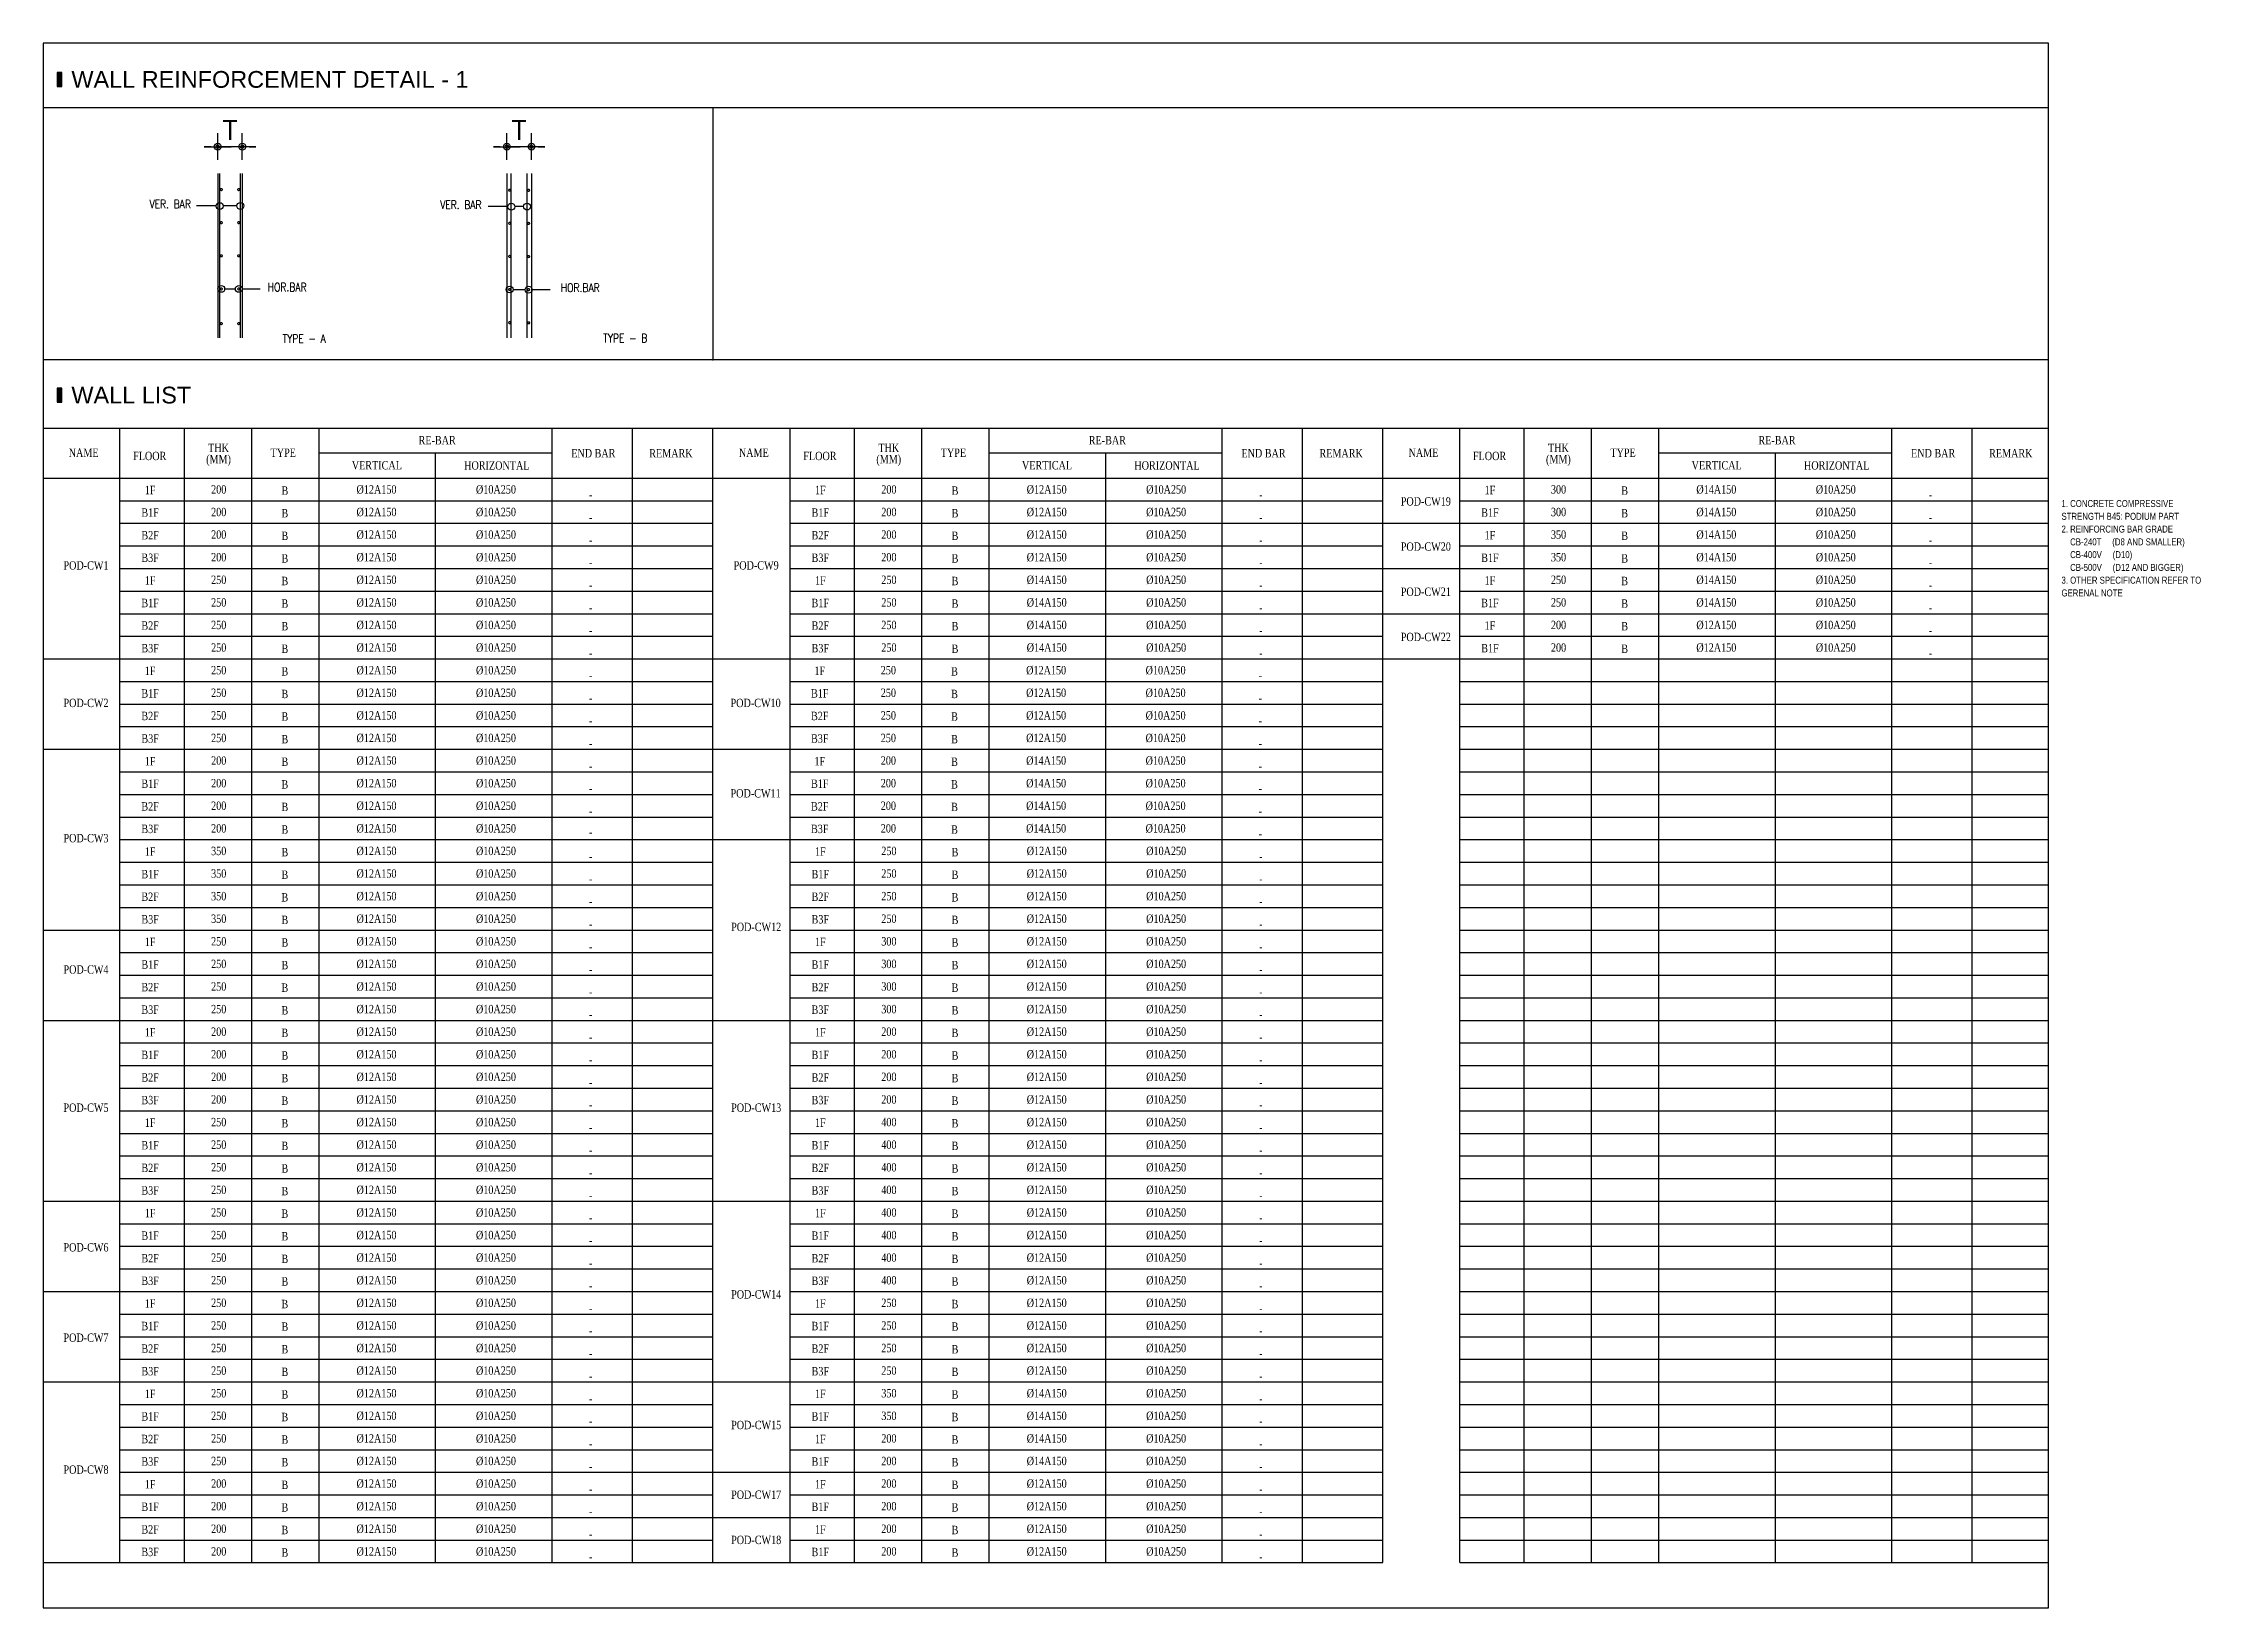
# Model space of a CAD drawing. Header units: millimetres. Extents: x 738475 to 1279438, y -34239 to 156422.
# Drawn here: x 738475 to 757767, y -34239 to -20247 of the extents above.
import ezdxf
from ezdxf.enums import TextEntityAlignment as Align

# ---------------------------------------------------------------- set-up
doc = ezdxf.new("R2010")
doc.units = ezdxf.units.MM
doc.header["$MEASUREMENT"] = 0
doc.layers.get('0').update_dxf_attribs({"lineweight": 20})
doc.layers.get('Defpoints').update_dxf_attribs({"color": 151, "lineweight": 9})
for name, color, linetype in [('A-ANNO-LEAD', 4, 'Continuous'), ('A-ST-AXIS-DIM', 7, 'Continuous'), ('A-ST-CONC', 4, 'Continuous'), ('S-CONC-BAR', 3, 'Continuous'), ('S-CONC-WALL-STEL', 2, 'Continuous'), ('TIT1', 3, 'Continuous'), ('TXT', 3, 'Continuous')]:
    doc.layers.add(name, color=color, linetype=linetype)
doc.layers.add('NDC_S_ENG TEXT', color=2, linetype='Continuous', lineweight=20)
doc.styles.add('ARIAL', font='arial.ttf', dxfattribs={"width": 0.8})
doc.styles.add('htw', font='')
doc.styles.add('NDC_ROMANS', font='romans.shx', dxfattribs={"width": 0.8})
doc.styles.add('VNTIMEH', font='vntimeh.shx', dxfattribs={"width": 0.8, "bigfont": 'vns.shx'})
doc.styles.get('htw').set_extended_font_data('NanumGothic')
doc.dimstyles.new('HAEAHN', dxfattribs={"dimscale": 60, "dimtxt": 3, "dimasz": 1, "dimexe": 2, "dimexo": 2, "dimgap": 1, "dimtad": 1, "dimzin": 9, "dimdsep": 46, "dimlunit": 6, "dimtxsty": 'htw', "dimblk": 'DIMDOT', "dimcen": 0, "dimazin": 2, "dimtfac": 1, "dimtix": 1, "dimtmove": 2, "dimatfit": 3, "dimldrblk": 'DIMDOT', "dimfxl": 2, "dimtolj": 1, "dimtzin": 1, "dimarcsym": 0})

# ---------------------------------------------------------------- blocks, each defined once
blk = doc.blocks.new('DIMDOT')
at = {"color": 0}
blk.add_line((-2, 0), (2, 0), dxfattribs=at)
for radius in [0.5, 0.25]:
    blk.add_circle((0, 0), radius, dxfattribs=at)
blk = doc.blocks.new('*D1491')
at = {"layer": 'A-ST-AXIS-DIM', "color": 0, "lineweight": -2, "transparency": 16777216}
for p, q in [((739976, -21173), (739916, -21173)), ((740036, -21292), (740036, -21053)), ((740256, -21173), (740036, -21173)), ((740256, -21292), (740256, -21053)), ((740316, -21173), (740376, -21173))]:
    blk.add_line(p, q, dxfattribs=at)
at = {"layer": 'Defpoints', "color": 0, "transparency": 16777216}
for p in [(740036, -21173), (740036, -21412), (740256, -21412)]:
    blk.add_point(p, dxfattribs=at)
at = {"layer": 'A-ST-AXIS-DIM', "color": 0, "lineweight": -2, "transparency": 16777216, "xscale": 60, "yscale": 60, "zscale": 60}
blk.add_blockref('DIMDOT', (740036, -21173), dxfattribs=at)
at = {"layer": 'A-ST-AXIS-DIM', "color": 0, "lineweight": -2, "transparency": 16777216, "xscale": 60, "yscale": 60, "zscale": 60, "rotation": 180}
blk.add_blockref('DIMDOT', (740256, -21173), dxfattribs=at)
at = {"layer": 'A-ST-AXIS-DIM', "color": 0, "transparency": 16777216, "insert": (740146, -21023), "char_height": 180, "attachment_point": 5, "style": 'htw'}
blk.add_mtext('\\A1;T', dxfattribs=at)
blk = doc.blocks.new('*D1492')
at = {"layer": 'A-ST-AXIS-DIM', "color": 0, "lineweight": -2, "transparency": 16777216}
for p, q in [((742561, -21173), (742501, -21173)), ((742621, -21292), (742621, -21053)), ((742841, -21173), (742621, -21173)), ((742841, -21292), (742841, -21053)), ((742901, -21173), (742961, -21173))]:
    blk.add_line(p, q, dxfattribs=at)
at = {"layer": 'Defpoints', "color": 0, "transparency": 16777216}
for p in [(742621, -21173), (742621, -21412), (742841, -21412)]:
    blk.add_point(p, dxfattribs=at)
at = {"layer": 'A-ST-AXIS-DIM', "color": 0, "lineweight": -2, "transparency": 16777216, "xscale": 60, "yscale": 60, "zscale": 60}
blk.add_blockref('DIMDOT', (742621, -21173), dxfattribs=at)
at = {"layer": 'A-ST-AXIS-DIM', "color": 0, "lineweight": -2, "transparency": 16777216, "xscale": 60, "yscale": 60, "zscale": 60, "rotation": 180}
blk.add_blockref('DIMDOT', (742841, -21173), dxfattribs=at)
at = {"layer": 'A-ST-AXIS-DIM', "color": 0, "transparency": 16777216, "insert": (742731, -21023), "char_height": 180, "attachment_point": 5, "style": 'htw'}
blk.add_mtext('\\A1;T', dxfattribs=at)

msp = doc.modelspace()

# ---------------------------------------------------------------- hatches: boundary and pattern name
at = {"layer": 'TXT'}
for points in [[(738643.706, -20634.632), (738643.706, -20508.348), (738601.612, -20508.348), (738601.612, -20634.632)], [(738643.706, -23457.345), (738643.706, -23331.062), (738601.612, -23331.062), (738601.612, -23457.345)]]:
    msp.add_hatch(color=7, dxfattribs=at).paths.add_polyline_path(points)

# ---------------------------------------------------------------- linework, layer by layer
at = {"layer": 'A-ANNO-LEAD'}
for p, q in [((740023.392, -21703.162), (739847.626, -21703.162)), ((740207.844, -21703.162), (740083.945, -21703.162)), ((742630.583, -21708.46), (742454.817, -21708.46)), ((742771.111, -21708.46), (742691.136, -21708.46)), ((740098.122, -22443.812), (740193.699, -22443.812)), ((740254.253, -22443.812), (740415.709, -22443.812)), ((742676.991, -22450.485), (742785.514, -22450.485)), ((742846.068, -22450.485), (743007.525, -22450.485))]:
    msp.add_line(p, q, dxfattribs=at)
msp.add_lwpolyline([(738475.329, -34239.422), (756405.905, -34239.422), (756405.905, -20247.203), (738475.329, -20247.203)], close=True, dxfattribs=at)
for centre in [(740053.668, -21704.538), (740238.152, -21703.162), (742660.86, -21709.836), (742801.419, -21708.46), (740067.845, -22445.187), (740223.976, -22445.187), (742646.683, -22450.485), (742815.791, -22451.861)]:
    msp.add_circle(centre, 30.308, dxfattribs=at)
at = {"layer": 'A-ST-CONC'}
for p, q in [((740036.099, -21412.193), (740036.099, -22882.99)), ((740255.722, -21412.193), (740255.722, -22882.99)), ((742621.327, -21412.193), (742621.327, -22882.99)), ((742840.951, -21412.193), (742840.951, -22882.99))]:
    msp.add_line(p, q, dxfattribs=at)
at = {"layer": 'S-CONC-BAR', "color": 3, "const_width": 17.539}
for points in [[(740068.017, -21550.932, 1), (740068.017, -21562.462, 1)], [(740223.804, -21550.932, -1), (740223.804, -21562.462, -1)], [(742646.511, -21556.23, -1), (742646.511, -21567.76, -1)], [(742815.6, -21557.279, 1), (742815.6, -21568.809, 1)], [(740067.973, -21846.878, 1), (740067.973, -21858.408, 1)], [(740223.848, -21846.878, -1), (740223.848, -21858.408, -1)], [(742646.555, -21852.175, -1), (742646.555, -21863.706, -1)], [(742815.664, -21853.551, 1), (742815.664, -21865.081, 1)], [(740067.909, -22143.15, 1), (740067.909, -22154.68, 1)], [(740223.912, -22143.15, -1), (740223.912, -22154.68, -1)], [(742646.619, -22148.448, -1), (742646.619, -22159.978, -1)], [(742815.727, -22149.823, 1), (742815.727, -22161.354, 1)], [(740067.845, -22439.422, 1), (740067.845, -22450.953, 1)], [(740223.976, -22439.422, -1), (740223.976, -22450.953, -1)], [(742646.683, -22444.72, -1), (742646.683, -22456.25, -1)], [(742815.791, -22446.096, 1), (742815.791, -22457.626, 1)], [(740067.909, -22749.311, 1), (740067.909, -22760.841, 1)], [(740223.912, -22749.311, -1), (740223.912, -22760.841, -1)], [(742646.747, -22740.992, -1), (742646.747, -22752.523, -1)], [(742815.855, -22742.368, 1), (742815.855, -22753.898, 1)]]:
    msp.add_lwpolyline(points, format="xyb", close=True, dxfattribs=at)
at = {"layer": 'S-CONC-WALL-STEL'}
for p, q in [((740053.668, -22882.99), (740053.668, -21412.193)), ((740238.152, -21412.193), (740238.152, -22882.99)), ((742660.86, -22882.99), (742660.86, -21412.193)), ((742801.419, -22882.99), (742801.419, -21412.193))]:
    msp.add_line(p, q, dxfattribs=at)
at = {"layer": 'TIT1', "color": 2}
msp.add_line((738475.328, -20824.057), (756405.905, -20824.057), dxfattribs=at)
at = {"layer": 'TIT1'}
for p, q in [((744462.402, -20824.057), (744462.402, -23079.482)), ((756405.905, -23079.482), (738475.329, -23079.482)), ((738475.329, -23690.535), (744657.479, -23690.535)), ((744462.402, -33835.315), (744462.402, -23690.535)), ((744467.247, -23690.535), (750454.32, -23690.535)), ((750454.32, -23690.535), (756405.905, -23690.535)), ((750454.321, -33835.315), (750454.32, -23690.535)), ((750454.32, -24540.844), (756405.905, -24540.844)), ((750454.32, -24944.952), (756405.905, -24944.952)), ((750454.321, -25349.059), (756405.905, -25349.059)), ((738475.329, -25753.167), (744462.402, -25753.167)), ((744462.402, -25753.167), (750454.32, -25753.167)), ((750454.321, -25753.167), (756405.905, -25753.166)), ((738475.329, -26561.381), (744462.402, -26561.381)), ((744462.402, -26561.381), (750454.32, -26561.381)), ((744462.402, -27369.596), (750454.321, -27369.596)), ((738475.329, -28177.811), (744462.402, -28177.811)), ((738475.329, -28986.026), (744462.402, -28986.026)), ((744462.402, -28986.026), (750454.321, -28986.026)), ((738475.329, -30602.456), (744462.402, -30602.456)), ((744462.402, -30602.456), (750454.321, -30602.456)), ((738475.329, -31410.67), (744462.402, -31410.67)), ((738475.329, -32218.885), (744462.402, -32218.885)), ((744462.402, -32218.886), (750454.321, -32218.885)), ((744462.402, -33027.1), (750454.321, -33027.1)), ((744462.402, -33431.207), (750454.321, -33431.207)), ((738475.329, -33835.315), (744462.402, -33835.315)), ((744462.402, -33835.315), (750454.321, -33835.315))]:
    msp.add_line(p, q, dxfattribs=at)
at = {"layer": 'TIT1', "color": 8}
for p, q in [((739161.099, -33835.315), (739161.099, -23690.535)), ((739737.794, -33835.315), (739737.794, -23690.535)), ((740339.746, -33835.315), (740339.746, -23690.535)), ((740941.698, -33835.315), (740941.698, -23690.535)), ((743025.503, -33835.315), (743025.503, -23690.535)), ((743743.953, -33835.315), (743743.953, -23690.535)), ((745153.018, -33835.315), (745153.018, -23690.535)), ((745729.712, -33835.315), (745729.712, -23690.535)), ((746331.664, -33835.315), (746331.664, -23690.535)), ((746933.617, -33835.315), (746933.617, -23690.535)), ((749017.422, -33835.315), (749017.422, -23690.535)), ((749735.871, -33835.315), (749735.871, -23690.535)), ((751140.091, -33835.315), (751140.091, -23690.535)), ((751716.785, -33835.315), (751716.785, -23690.535)), ((752318.737, -33835.315), (752318.737, -23690.535)), ((752920.689, -33835.315), (752920.689, -23690.535)), ((755004.495, -33835.315), (755004.495, -23690.535)), ((755722.944, -33835.315), (755722.944, -23690.535)), ((743025.503, -23913.636), (740941.698, -23913.636)), ((741983.6, -33835.315), (741983.601, -23913.636)), ((749017.422, -23913.636), (746933.617, -23913.636)), ((747975.519, -33835.315), (747975.519, -23913.636)), ((755004.495, -23913.636), (752920.69, -23913.636)), ((753962.592, -33835.315), (753962.592, -23913.636)), ((738475.329, -24136.737), (744462.402, -24136.737)), ((744467.247, -24136.737), (750454.32, -24136.737)), ((750454.32, -24136.737), (756405.905, -24136.737)), ((739161.099, -24338.791), (744462.402, -24338.791)), ((745153.018, -24338.791), (750454.32, -24338.791)), ((751140.091, -24338.791), (756405.905, -24338.791)), ((739161.099, -24540.844), (744462.402, -24540.844)), ((739161.099, -24540.844), (744462.402, -24540.844)), ((745153.018, -24540.844), (750454.32, -24540.844)), ((745153.018, -24540.844), (750454.32, -24540.844)), ((751140.091, -24540.844), (756405.905, -24540.844)), ((751140.091, -24540.844), (756405.905, -24540.844)), ((739161.099, -24742.898), (744462.402, -24742.898)), ((745153.018, -24742.898), (750454.32, -24742.898)), ((751140.091, -24742.898), (756405.905, -24742.898)), ((739161.099, -24944.952), (744462.402, -24944.952)), ((745153.018, -24944.952), (750454.32, -24944.952)), ((751140.091, -24944.952), (756405.905, -24944.952)), ((739161.099, -25147.006), (744462.402, -25147.006)), ((745153.018, -25147.006), (750454.32, -25147.006)), ((751140.091, -25147.006), (756405.905, -25147.006)), ((739161.099, -25349.059), (744462.402, -25349.059)), ((745153.018, -25349.059), (750454.32, -25349.059)), ((751140.091, -25349.059), (756405.905, -25349.059)), ((739161.099, -25551.113), (744462.402, -25551.113)), ((745153.018, -25551.113), (750454.32, -25551.113)), ((751140.091, -25551.113), (756405.905, -25551.113)), ((751140.091, -25753.167), (756405.905, -25753.167)), ((739161.099, -25955.22), (744462.402, -25955.22)), ((745153.018, -25955.22), (750454.32, -25955.22)), ((751140.091, -25955.22), (756405.905, -25955.22)), ((739161.099, -26157.274), (744462.402, -26157.274)), ((745153.018, -26157.274), (750454.32, -26157.274)), ((751140.091, -26157.274), (756405.905, -26157.274)), ((739161.099, -26359.328), (744462.402, -26359.328)), ((745153.018, -26359.328), (750454.32, -26359.328)), ((751140.091, -26359.328), (756405.905, -26359.328)), ((751140.091, -26561.381), (756405.905, -26561.381)), ((739161.099, -26763.435), (744462.402, -26763.435)), ((745153.018, -26763.435), (750454.32, -26763.435)), ((751140.091, -26763.435), (756405.905, -26763.435)), ((739161.099, -26965.489), (744462.402, -26965.489)), ((745153.018, -26965.489), (750454.321, -26965.489)), ((751140.091, -26965.489), (756405.905, -26965.489)), ((739161.099, -27167.543), (744462.402, -27167.543)), ((745153.018, -27167.543), (750454.321, -27167.543)), ((751140.091, -27167.543), (756405.905, -27167.543)), ((739161.099, -27369.596), (744462.402, -27369.596)), ((751140.091, -27369.596), (756405.905, -27369.596)), ((739161.099, -27571.65), (744462.402, -27571.65)), ((745153.018, -27571.65), (750454.321, -27571.65)), ((751140.091, -27571.65), (756405.905, -27571.65)), ((739161.099, -27773.704), (744462.402, -27773.704)), ((745153.018, -27773.704), (750454.321, -27773.704)), ((751140.091, -27773.704), (756405.905, -27773.704)), ((739161.099, -27975.757), (744462.402, -27975.757)), ((745153.018, -27975.757), (750454.321, -27975.757)), ((751140.091, -27975.757), (756405.905, -27975.757)), ((745153.018, -28177.811), (750454.321, -28177.811)), ((751140.091, -28177.811), (756405.905, -28177.811)), ((739161.099, -28379.865), (744462.402, -28379.865)), ((745153.018, -28379.865), (750454.321, -28379.865)), ((751140.091, -28379.865), (756405.905, -28379.865)), ((739161.099, -28581.918), (744462.402, -28581.918)), ((745153.018, -28581.918), (750454.321, -28581.918)), ((751140.091, -28581.918), (756405.905, -28581.918)), ((739161.099, -28783.972), (744462.402, -28783.972)), ((745153.018, -28783.972), (750454.321, -28783.972)), ((751140.091, -28783.972), (756405.905, -28783.972)), ((739161.099, -28986.026), (744462.402, -28986.026)), ((751140.091, -28986.026), (756405.905, -28986.026)), ((739161.099, -29188.08), (744462.402, -29188.08)), ((745153.018, -29188.08), (750454.321, -29188.08)), ((751140.091, -29188.08), (756405.905, -29188.08)), ((739161.099, -29390.133), (744462.402, -29390.133)), ((745153.018, -29390.133), (750454.321, -29390.133)), ((751140.091, -29390.133), (756405.905, -29390.133)), ((739161.099, -29592.187), (744462.402, -29592.187)), ((745153.018, -29592.187), (750454.321, -29592.187)), ((745153.018, -29592.187), (750454.321, -29592.187)), ((751140.091, -29592.187), (756405.905, -29592.187)), ((751140.091, -29592.187), (756405.905, -29592.187)), ((739161.099, -29794.241), (744462.402, -29794.241)), ((745153.018, -29794.241), (750454.321, -29794.241)), ((751140.091, -29794.241), (756405.905, -29794.241)), ((739161.099, -29996.294), (744462.402, -29996.294)), ((745153.018, -29996.294), (750454.321, -29996.294)), ((751140.091, -29996.294), (756405.905, -29996.294)), ((739161.099, -30198.348), (744462.402, -30198.348)), ((745153.018, -30198.348), (750454.321, -30198.348)), ((751140.091, -30198.348), (756405.905, -30198.348)), ((739161.099, -30400.402), (744462.402, -30400.402)), ((739161.099, -30400.402), (744462.402, -30400.402)), ((745153.018, -30400.402), (750454.321, -30400.402)), ((751140.091, -30400.402), (756405.905, -30400.402)), ((739161.099, -30602.456), (744462.402, -30602.456)), ((751140.091, -30602.456), (756405.905, -30602.456)), ((739161.099, -30804.509), (744462.402, -30804.509)), ((745153.018, -30804.509), (750454.321, -30804.509)), ((751140.091, -30804.509), (756405.905, -30804.509)), ((739161.099, -31006.563), (744462.402, -31006.563)), ((745153.018, -31006.563), (750454.321, -31006.563)), ((751140.091, -31006.563), (756405.905, -31006.563)), ((739161.099, -31208.617), (744462.402, -31208.617)), ((745153.018, -31208.617), (750454.321, -31208.617)), ((751140.091, -31208.617), (756405.905, -31208.617)), ((745153.018, -31410.67), (750454.321, -31410.67)), ((751140.091, -31410.67), (756405.905, -31410.67)), ((739161.099, -31612.724), (744462.402, -31612.724)), ((745153.018, -31612.724), (750454.321, -31612.724)), ((751140.091, -31612.724), (756405.905, -31612.724)), ((739161.099, -31814.778), (744462.402, -31814.778)), ((745153.018, -31814.778), (750454.321, -31814.778)), ((751140.091, -31814.778), (756405.905, -31814.778)), ((739161.099, -32016.831), (744462.402, -32016.831)), ((745153.018, -32016.831), (750454.321, -32016.831)), ((751140.091, -32016.831), (756405.905, -32016.831)), ((739161.099, -32218.885), (744462.402, -32218.885)), ((751140.091, -32218.885), (756405.905, -32218.885)), ((739161.099, -32420.939), (744462.402, -32420.939)), ((745153.018, -32420.939), (750454.321, -32420.939)), ((751140.091, -32420.939), (756405.905, -32420.939)), ((739161.099, -32622.993), (744462.402, -32622.993)), ((745153.018, -32622.993), (750454.321, -32622.993)), ((751140.091, -32622.993), (756405.905, -32622.993)), ((739161.099, -32825.046), (744462.402, -32825.046)), ((745153.018, -32825.046), (750454.321, -32825.046)), ((751140.091, -32825.046), (756405.905, -32825.046)), ((739161.099, -33027.1), (744462.402, -33027.1)), ((745153.018, -33027.1), (750454.321, -33027.1)), ((751140.091, -33027.1), (756405.905, -33027.1)), ((739161.099, -33229.154), (744462.402, -33229.154)), ((745153.018, -33229.154), (750454.321, -33229.154)), ((751140.091, -33229.154), (756405.905, -33229.154)), ((739161.099, -33431.207), (744462.402, -33431.207)), ((745153.018, -33431.207), (750454.321, -33431.207)), ((751140.091, -33431.207), (756405.905, -33431.207)), ((739161.099, -33633.261), (744462.402, -33633.261)), ((745153.018, -33633.261), (750454.321, -33633.261)), ((751140.091, -33633.261), (756405.905, -33633.261)), ((751140.091, -33835.315), (756405.905, -33835.315))]:
    msp.add_line(p, q, dxfattribs=at)
at = {"layer": 'TIT1'}
msp.add_point((744462.402, -23079.482), dxfattribs=at)
at = {"layer": 'TXT', "color": 7}
for points in [[(738643.706, -20634.632), (738643.706, -20508.348), (738601.612, -20508.348), (738601.612, -20634.632)], [(738643.706, -23457.345), (738643.706, -23331.062), (738601.612, -23331.062), (738601.612, -23457.345)]]:
    msp.add_lwpolyline(points, close=True, dxfattribs=at)

# ---------------------------------------------------------------- texts
at = {"layer": 'NDC_S_ENG TEXT', "color": 3, "style": 'ARIAL'}
for s, p in [('WALL REINFORCEMENT DETAIL - 1', (738727.895, -20571.49)), ('WALL LIST ', (738727.895, -23394.203))]:
    msp.add_text(s, height=150, dxfattribs=at).set_placement(p, align=Align.MIDDLE_LEFT)
at = {"layer": 'NDC_S_ENG TEXT', "style": 'NDC_ROMANS', "width": 0.8}
for s, p in [('VER. BAR', (739611.289, -21746.426)), ('VER. BAR', (742209.815, -21752.816)), ('HOR.BAR', (740657.274, -22489.339)), ('HOR.BAR', (743277.369, -22494.84))]:
    msp.add_text(s, height=75, dxfattribs=at).set_placement(p, align=Align.BOTTOM_CENTER)
at = {"layer": 'NDC_S_ENG TEXT', "width": 0.8}
for s, style, p in [('TYPE - A', 'NDC_ROMANS', (740808.222, -22888.737)), ('TYPE - B', 'NDC_ROMANS', (743679.86, -22885.315)), ('THK', 'VNTIMEH', (740043.577, -23865.988)), ('THK', 'VNTIMEH', (746035.495, -23865.988)), ('THK', 'VNTIMEH', (752022.568, -23865.988)), ('(mm)', 'VNTIMEH', (740043.577, -23967.015)), ('(mm)', 'VNTIMEH', (746035.495, -23967.015)), ('(mm)', 'VNTIMEH', (752022.568, -23967.015))]:
    msp.add_text(s, height=75, dxfattribs=dict(at, style=style)).set_placement(p, align=Align.MIDDLE_CENTER)
at = {"layer": 'NDC_S_ENG TEXT', "style": 'VNTIMEH', "width": 0.8}
for s, p in [('NAME', (738837.339, -23909.71)), ('FLOOR', (739428.243, -23938.775)), ('TYPE', (740621.881, -23909.71)), ('RE-BAR', (741998.285, -23797.674)), ('END BAR', (743394.381, -23914.24)), ('REMARK', (744088.458, -23914.24)), ('NAME', (744829.258, -23909.71)), ('FLOOR', (745420.162, -23938.775)), ('TYPE', (746613.8, -23909.71)), ('RE-BAR', (747990.204, -23797.674)), ('END BAR', (749386.299, -23914.24)), ('REMARK', (750080.377, -23914.24)), ('NAME', (750816.331, -23909.71)), ('FLOOR', (751407.235, -23938.775)), ('TYPE', (752600.873, -23909.71)), ('RE-BAR', (753977.277, -23797.674)), ('END BAR', (755373.372, -23914.24)), ('REMARK', (756067.45, -23914.24)), ('VERTICAL', (741458.787, -24021.938)), ('HORIZONTAL', (742531.497, -24023.437)), ('VERTICAL', (747450.705, -24021.938)), ('HORIZONTAL', (748523.415, -24023.437)), ('VERTICAL', (753437.778, -24021.938)), ('HORIZONTAL', (754510.488, -24023.437)), ('1F', (739431.763, -24243.012)), ('200', (740045.084, -24237.764)), ('B', (740636.286, -24248.695)), ('%%C12a150', (741455.773, -24237.764)), ('%%C10a250', (742523.886, -24237.764)), ('-', (743370.428, -24285.391)), ('1F', (745423.681, -24243.012)), ('200', (746037.003, -24237.764)), ('B', (746628.204, -24248.695)), ('%%C12a150', (747447.691, -24237.764)), ('%%C10a250', (748515.805, -24237.764)), ('-', (749362.346, -24285.391)), ('POD-CW19', (750837.257, -24345.221)), ('1F', (751410.754, -24243.012)), ('300', (752024.076, -24237.764)), ('B', (752615.277, -24248.695)), ('%%C14a150', (753434.764, -24237.764)), ('%%C10a250', (754502.878, -24237.764)), ('-', (755349.419, -24285.391)), ('B1F', (739431.763, -24445.066)), ('200', (740045.084, -24439.818)), ('B', (740636.286, -24450.748)), ('%%C12a150', (741455.773, -24439.818)), ('%%C10a250', (742523.886, -24439.818)), ('-', (743370.428, -24487.445)), ('B1F', (745423.681, -24445.066)), ('200', (746037.003, -24439.818)), ('B', (746628.204, -24450.748)), ('%%C12a150', (747447.691, -24439.818)), ('%%C10a250', (748515.805, -24439.818)), ('-', (749362.346, -24487.445)), ('B1F', (751410.754, -24445.066)), ('300', (752024.076, -24439.818)), ('B', (752615.277, -24450.748)), ('%%C14a150', (753434.764, -24439.818)), ('%%C10a250', (754502.878, -24439.818)), ('-', (755349.419, -24487.445)), ('B2F', (739431.763, -24647.119)), ('200', (740045.084, -24641.871)), ('B', (740636.286, -24652.802)), ('%%C12a150', (741455.773, -24641.871)), ('%%C10a250', (742523.886, -24641.871)), ('B2F', (745423.681, -24647.119)), ('200', (746037.003, -24641.871)), ('B', (746628.204, -24652.802)), ('%%C12a150', (747447.691, -24641.871)), ('%%C10a250', (748515.805, -24641.871)), ('1F', (751410.754, -24647.119)), ('350', (752024.076, -24641.871)), ('B', (752615.277, -24652.802)), ('%%C14a150', (753434.764, -24641.871)), ('%%C10a250', (754502.878, -24641.871)), ('POD-CW1', (738858.265, -24917.725)), ('B3F', (739431.763, -24849.173)), ('200', (740045.084, -24843.925)), ('B', (740636.286, -24854.856)), ('%%C12a150', (741455.773, -24843.925)), ('%%C10a250', (742523.886, -24843.925)), ('-', (743370.428, -24689.498)), ('POD-CW9', (744850.184, -24917.725)), ('B3F', (745423.681, -24849.173)), ('200', (746037.003, -24843.925)), ('B', (746628.204, -24854.856)), ('%%C12a150', (747447.691, -24843.925)), ('%%C10a250', (748515.805, -24843.925)), ('-', (749362.346, -24689.498)), ('POD-CW20', (750837.257, -24749.328)), ('B1F', (751410.754, -24849.173)), ('350', (752024.076, -24843.925)), ('B', (752615.277, -24854.856)), ('%%C14a150', (753434.764, -24843.925)), ('%%C10a250', (754502.878, -24843.925)), ('-', (755349.419, -24689.498)), ('1F', (739431.763, -25051.227)), ('250', (740045.084, -25045.979)), ('B', (740636.286, -25056.91)), ('%%C12a150', (741455.773, -25045.979)), ('%%C10a250', (742523.886, -25045.979)), ('-', (743370.428, -24891.552)), ('1F', (745423.681, -25051.227)), ('250', (746037.003, -25045.979)), ('B', (746628.204, -25056.91)), ('%%C14a150', (747447.691, -25045.979)), ('%%C10a250', (748515.805, -25045.979)), ('-', (749362.346, -24891.552)), ('1F', (751410.754, -25051.227)), ('250', (752024.076, -25045.979)), ('B', (752615.277, -25056.91)), ('%%C14a150', (753434.764, -25045.979)), ('%%C10a250', (754502.878, -25045.979)), ('-', (755349.419, -24891.552)), ('B1F', (739431.763, -25253.281)), ('250', (740045.084, -25248.032)), ('B', (740636.286, -25258.963)), ('%%C12a150', (741455.773, -25248.032)), ('%%C10a250', (742523.886, -25248.032)), ('-', (743370.428, -25093.606)), ('B1F', (745423.681, -25253.281)), ('250', (746037.003, -25248.032)), ('B', (746628.204, -25258.963)), ('%%C14a150', (747447.691, -25248.032)), ('%%C10a250', (748515.805, -25248.032)), ('-', (749362.346, -25093.606)), ('POD-CW21', (750837.257, -25153.435)), ('B1F', (751410.754, -25253.28)), ('250', (752024.076, -25248.032)), ('B', (752615.277, -25258.963)), ('%%C14a150', (753434.764, -25248.032)), ('%%C10a250', (754502.878, -25248.032)), ('-', (755349.419, -25093.606)), ('B2F', (739431.763, -25455.334)), ('250', (740045.084, -25450.086)), ('B', (740636.286, -25461.017)), ('%%C12a150', (741455.773, -25450.086)), ('%%C10a250', (742523.886, -25450.086)), ('-', (743370.428, -25295.659)), ('B2F', (745423.681, -25455.334)), ('250', (746037.003, -25450.086)), ('B', (746628.204, -25461.017)), ('%%C14a150', (747447.691, -25450.086)), ('%%C10a250', (748515.805, -25450.086)), ('-', (749362.346, -25295.659)), ('1F', (751410.755, -25455.334)), ('200', (752024.076, -25450.086)), ('B', (752615.277, -25461.017)), ('%%C12a150', (753434.765, -25450.086)), ('%%C10a250', (754502.878, -25450.086)), ('-', (755349.419, -25295.659)), ('B3F', (739431.763, -25657.388)), ('250', (740045.084, -25652.14)), ('B', (740636.286, -25663.071)), ('%%C12a150', (741455.773, -25652.14)), ('%%C10a250', (742523.886, -25652.14)), ('-', (743370.428, -25497.713)), ('B3F', (745423.681, -25657.388)), ('250', (746037.003, -25652.14)), ('B', (746628.204, -25663.071)), ('%%C14a150', (747447.691, -25652.14)), ('%%C10a250', (748515.805, -25652.14)), ('-', (749362.346, -25497.713)), ('POD-CW22', (750837.257, -25557.543)), ('B1F', (751410.755, -25657.388)), ('200', (752024.076, -25652.14)), ('B', (752615.277, -25663.071)), ('%%C12a150', (753434.765, -25652.14)), ('%%C10a250', (754502.878, -25652.14)), ('-', (755349.419, -25497.713)), ('1F', (739431.763, -25859.442)), ('250', (740045.084, -25854.193)), ('B', (740636.286, -25865.124)), ('%%C12a150', (741455.773, -25854.193)), ('%%C10a250', (742523.886, -25854.193)), ('-', (743370.428, -25699.767)), ('1F', (745418.836, -25859.442)), ('250', (746032.157, -25854.193)), ('B', (746623.359, -25865.124)), ('%%C12a150', (747442.846, -25854.193)), ('%%C10a250', (748510.96, -25854.193)), ('-', (749362.346, -25699.767)), ('-', (755349.419, -25699.767)), ('B1F', (739431.763, -26061.495)), ('250', (740045.084, -26056.247)), ('B', (740636.286, -26067.178)), ('%%C12a150', (741455.773, -26056.247)), ('%%C10a250', (742523.886, -26056.247)), ('-', (743370.428, -25901.821)), ('B1F', (745418.836, -26061.495)), ('250', (746032.157, -26056.247)), ('B', (746623.359, -26067.178)), ('%%C12a150', (747442.846, -26056.247)), ('%%C10a250', (748510.96, -26056.247)), ('-', (749357.501, -25901.821)), ('POD-CW2', (738858.265, -26147.534)), ('B2F', (739431.763, -26263.549)), ('250', (740045.084, -26258.301)), ('B', (740636.286, -26269.232)), ('%%C12a150', (741455.773, -26258.301)), ('%%C10a250', (742523.886, -26258.301)), ('-', (743370.428, -26103.874)), ('POD-CW10', (744845.338, -26147.534)), ('B2F', (745418.836, -26263.549)), ('250', (746032.157, -26258.301)), ('B', (746623.359, -26269.232)), ('%%C12a150', (747442.846, -26258.301)), ('%%C10a250', (748510.96, -26258.301)), ('-', (749357.501, -26103.874)), ('B3F', (739431.763, -26465.603)), ('250', (740045.084, -26460.355)), ('%%C12a150', (741455.773, -26460.355)), ('%%C10a250', (742523.886, -26460.355)), ('-', (743370.428, -26305.928)), ('B3F', (745418.836, -26465.603)), ('250', (746032.157, -26460.355)), ('%%C12a150', (747442.846, -26460.355)), ('%%C10a250', (748510.96, -26460.355)), ('-', (749357.501, -26305.928)), ('B', (740636.286, -26471.286)), ('%%C12a150', (741455.773, -26662.408)), ('%%C10a250', (742523.886, -26662.408)), ('-', (743370.428, -26507.982)), ('B', (746623.359, -26471.286)), ('%%C14a150', (747442.846, -26662.408)), ('%%C10a250', (748510.96, -26662.408)), ('-', (749357.501, -26507.982)), ('1F', (739431.763, -26667.656)), ('200', (740045.084, -26662.408)), ('B', (740636.286, -26673.339)), ('-', (743370.428, -26710.035)), ('1F', (745418.836, -26667.656)), ('200', (746032.157, -26662.408)), ('B', (746623.359, -26673.339)), ('-', (749357.501, -26710.035)), ('B1F', (739431.763, -26869.71)), ('200', (740045.084, -26864.462)), ('B', (740636.286, -26875.393)), ('%%C12a150', (741455.773, -26864.462)), ('%%C10a250', (742523.886, -26864.462)), ('-', (743370.428, -26912.089)), ('POD-CW11', (744845.338, -26955.749)), ('B1F', (745418.836, -26869.71)), ('200', (746032.157, -26864.462)), ('B', (746623.359, -26875.393)), ('%%C14a150', (747442.846, -26864.462)), ('%%C10a250', (748510.96, -26864.462)), ('-', (749357.501, -26912.089)), ('B2F', (739431.763, -27071.764)), ('200', (740045.084, -27066.516)), ('B', (740636.286, -27077.447)), ('%%C12a150', (741455.773, -27066.516)), ('%%C10a250', (742523.886, -27066.516)), ('-', (743370.428, -27114.143)), ('B2F', (745418.836, -27071.764)), ('200', (746032.157, -27066.516)), ('B', (746623.359, -27077.447)), ('%%C14a150', (747442.846, -27066.516)), ('%%C10a250', (748510.96, -27066.516)), ('-', (749357.501, -27114.143)), ('POD-CW3', (738858.265, -27356.579)), ('B3F', (739431.763, -27273.818)), ('200', (740045.084, -27268.569)), ('B', (740636.286, -27279.5)), ('%%C12a150', (741455.773, -27268.569)), ('%%C10a250', (742523.886, -27268.569)), ('-', (743370.428, -27301.751)), ('B3F', (745418.836, -27273.818)), ('200', (746032.157, -27268.569)), ('B', (746623.359, -27279.5)), ('%%C14a150', (747442.846, -27268.569)), ('%%C10a250', (748510.96, -27268.569)), ('-', (749357.501, -27316.197)), ('1F', (739431.763, -27475.871)), ('350', (740045.084, -27470.623)), ('B', (740636.286, -27481.554)), ('%%C12a150', (741455.773, -27470.623)), ('%%C10a250', (742523.886, -27470.623)), ('-', (743370.428, -27518.25)), ('1F', (745423.681, -27475.871)), ('250', (746037.003, -27470.623)), ('B', (746628.204, -27481.554)), ('%%C12a150', (747447.691, -27470.623)), ('%%C10a250', (748515.805, -27470.623)), ('-', (749362.346, -27518.25)), ('B1F', (739431.763, -27677.925)), ('350', (740045.084, -27672.677)), ('B', (740636.286, -27683.608)), ('%%C12a150', (741455.773, -27672.677)), ('%%C10a250', (742523.886, -27672.677)), ('-', (743370.428, -27720.304)), ('B1F', (745423.681, -27677.925)), ('250', (746037.003, -27672.677)), ('B', (746628.204, -27683.608)), ('%%C12a150', (747447.691, -27672.677)), ('%%C10a250', (748515.805, -27672.677)), ('-', (749362.346, -27720.304)), ('B2F', (739431.763, -27879.979)), ('350', (740045.084, -27874.731)), ('B', (740636.286, -27885.661)), ('%%C12a150', (741455.773, -27874.731)), ('%%C10a250', (742523.886, -27874.731)), ('-', (743370.428, -27922.358)), ('B2F', (745423.681, -27879.979)), ('250', (746037.003, -27874.731)), ('B', (746628.204, -27885.661)), ('%%C12a150', (747447.691, -27874.731)), ('%%C10a250', (748515.805, -27874.731)), ('-', (749362.346, -27922.358)), ('B3F', (739431.763, -28082.032)), ('350', (740045.084, -28076.784)), ('B', (740636.286, -28087.715)), ('%%C12a150', (741455.773, -28076.784)), ('%%C10a250', (742523.886, -28076.784)), ('-', (743370.428, -28124.411)), ('POD-CW12', (744850.184, -28150.584)), ('B3F', (745423.681, -28082.032)), ('250', (746037.003, -28076.784)), ('B', (746628.204, -28087.715)), ('%%C12a150', (747447.691, -28076.784)), ('%%C10a250', (748515.805, -28076.784)), ('-', (749362.346, -28124.411)), ('1F', (739431.763, -28284.086)), ('250', (740045.084, -28278.838)), ('B', (740636.286, -28289.769)), ('%%C12a150', (741455.773, -28278.838)), ('%%C10a250', (742523.886, -28278.838)), ('-', (743370.428, -28326.465)), ('1F', (745423.681, -28284.086)), ('300', (746037.003, -28278.838)), ('B', (746628.204, -28289.769)), ('%%C12a150', (747447.691, -28278.838)), ('%%C10a250', (748515.805, -28278.838)), ('-', (749362.346, -28326.465)), ('POD-CW4', (738858.265, -28531.295)), ('B1F', (739431.763, -28486.14)), ('250', (740045.084, -28480.892)), ('B', (740636.286, -28491.823)), ('%%C12a150', (741455.773, -28480.892)), ('%%C10a250', (742523.886, -28480.892)), ('-', (743370.428, -28528.519)), ('B1F', (745423.681, -28486.14)), ('300', (746037.003, -28480.892)), ('B', (746628.204, -28491.823)), ('%%C12a150', (747447.691, -28480.892)), ('%%C10a250', (748515.805, -28480.892)), ('-', (749362.346, -28528.519)), ('B2F', (739431.763, -28688.194)), ('250', (740045.084, -28682.945)), ('B', (740636.286, -28693.876)), ('%%C12a150', (741455.773, -28682.945)), ('%%C10a250', (742523.886, -28682.945)), ('-', (743370.428, -28730.572)), ('B2F', (745423.681, -28688.194)), ('300', (746037.003, -28682.945)), ('B', (746628.204, -28693.876)), ('%%C12a150', (747447.691, -28682.945)), ('%%C10a250', (748515.805, -28682.945)), ('-', (749362.346, -28730.572)), ('B3F', (739431.763, -28890.247)), ('250', (740045.084, -28884.999)), ('B', (740636.286, -28895.93)), ('%%C12a150', (741455.773, -28884.999)), ('%%C10a250', (742523.886, -28884.999)), ('B3F', (745423.681, -28890.247)), ('300', (746037.003, -28884.999)), ('B', (746628.204, -28895.93)), ('%%C12a150', (747447.691, -28884.999)), ('%%C10a250', (748515.805, -28884.999)), ('1F', (739431.763, -29092.301)), ('200', (740045.084, -29087.053)), ('B', (740636.286, -29097.984)), ('%%C12a150', (741455.773, -29087.053)), ('%%C10a250', (742523.886, -29087.053)), ('-', (743370.428, -28932.626)), ('1F', (745423.681, -29092.301)), ('200', (746037.003, -29087.053)), ('B', (746628.204, -29097.984)), ('%%C12a150', (747447.691, -29087.053)), ('%%C10a250', (748515.805, -29087.053)), ('-', (749362.346, -28932.626)), ('B1F', (739431.763, -29294.355)), ('200', (740045.084, -29289.106)), ('B', (740636.286, -29300.037)), ('%%C12a150', (741455.773, -29289.106)), ('%%C10a250', (742523.886, -29289.106)), ('-', (743370.428, -29134.68)), ('B1F', (745423.681, -29294.355)), ('200', (746037.003, -29289.106)), ('B', (746628.204, -29300.037)), ('%%C12a150', (747447.691, -29289.106)), ('%%C10a250', (748515.805, -29289.106)), ('-', (749362.346, -29134.68)), ('B2F', (739431.763, -29496.408)), ('200', (740045.084, -29491.16)), ('B', (740636.286, -29502.091)), ('%%C12a150', (741455.773, -29491.16)), ('%%C10a250', (742523.886, -29491.16)), ('-', (743370.428, -29336.734)), ('B2F', (745423.681, -29496.408)), ('200', (746037.003, -29491.16)), ('B', (746628.204, -29502.091)), ('%%C12a150', (747447.691, -29491.16)), ('%%C10a250', (748515.805, -29491.16)), ('-', (749362.346, -29336.734)), ('B3F', (739431.763, -29698.462)), ('200', (740045.084, -29693.214)), ('B', (740636.286, -29704.145)), ('%%C12a150', (741455.773, -29693.214)), ('%%C10a250', (742523.886, -29693.214)), ('-', (743370.428, -29538.787)), ('B3F', (745423.681, -29698.462)), ('200', (746037.003, -29693.214)), ('B', (746628.204, -29704.145)), ('%%C12a150', (747447.691, -29693.214)), ('%%C10a250', (748515.805, -29693.214)), ('-', (749362.346, -29538.787)), ('POD-CW5', (738858.265, -29767.014)), ('1F', (739431.763, -29900.516)), ('250', (740045.084, -29895.268)), ('B', (740636.286, -29906.199)), ('%%C12a150', (741455.773, -29895.268)), ('%%C10a250', (742523.886, -29895.268)), ('-', (743370.428, -29740.841)), ('POD-CW13', (744850.184, -29767.014)), ('1F', (745423.681, -29900.516)), ('400', (746037.003, -29895.268)), ('B', (746628.204, -29906.199)), ('%%C12a150', (747447.691, -29895.268)), ('%%C10a250', (748515.805, -29895.268)), ('-', (749362.346, -29740.841)), ('B1F', (739431.763, -30102.569)), ('250', (740045.084, -30097.321)), ('B', (740636.286, -30108.252)), ('%%C12a150', (741455.773, -30097.321)), ('%%C10a250', (742523.886, -30097.321)), ('-', (743370.428, -29942.895)), ('B1F', (745423.681, -30102.569)), ('400', (746037.003, -30097.321)), ('B', (746628.204, -30108.252)), ('%%C12a150', (747447.691, -30097.321)), ('%%C10a250', (748515.805, -30097.321)), ('-', (749362.346, -29942.895)), ('B2F', (739431.763, -30304.623)), ('250', (740045.084, -30299.375)), ('B', (740636.286, -30310.306)), ('%%C12a150', (741455.773, -30299.375)), ('%%C10a250', (742523.886, -30299.375)), ('-', (743370.428, -30144.948)), ('B2F', (745423.681, -30304.623)), ('400', (746037.003, -30299.375)), ('B', (746628.204, -30310.306)), ('%%C12a150', (747447.691, -30299.375)), ('%%C10a250', (748515.805, -30299.375)), ('-', (749362.346, -30144.948)), ('B3F', (739431.763, -30506.677)), ('250', (740045.084, -30501.429)), ('B', (740636.286, -30512.36)), ('%%C12a150', (741455.773, -30501.429)), ('%%C10a250', (742523.886, -30501.429)), ('-', (743370.428, -30347.002)), ('B3F', (745423.681, -30506.677)), ('400', (746037.003, -30501.429)), ('B', (746628.204, -30512.36)), ('%%C12a150', (747447.691, -30501.429)), ('%%C10a250', (748515.805, -30501.429)), ('-', (749362.346, -30347.002)), ('1F', (739431.763, -30708.731)), ('250', (740045.084, -30703.482)), ('%%C12a150', (741455.773, -30703.482)), ('%%C10a250', (742523.886, -30703.482)), ('-', (743370.428, -30549.056)), ('1F', (745423.681, -30708.731)), ('400', (746037.003, -30703.483)), ('%%C12a150', (747447.691, -30703.483)), ('%%C10a250', (748515.805, -30703.483)), ('-', (749362.346, -30549.056)), ('B', (740636.286, -30714.413)), ('%%C12a150', (741455.773, -30905.536)), ('%%C10a250', (742523.886, -30905.536)), ('-', (743370.428, -30751.11)), ('B', (746628.204, -30714.414)), ('%%C12a150', (747447.691, -30905.536)), ('%%C10a250', (748515.805, -30905.536)), ('-', (749362.346, -30751.11)), ('POD-CW6', (738858.265, -31015.672)), ('B1F', (739431.763, -30910.784)), ('250', (740045.084, -30905.536)), ('B', (740636.286, -30916.467)), ('-', (743370.428, -30953.163)), ('B1F', (745423.681, -30910.785)), ('400', (746037.003, -30905.536)), ('B', (746628.204, -30916.467)), ('-', (749362.346, -30953.164)), ('B2F', (739431.763, -31112.838)), ('250', (740045.084, -31107.59)), ('B', (740636.286, -31118.521)), ('%%C12a150', (741455.773, -31107.59)), ('%%C10a250', (742523.886, -31107.59)), ('-', (743370.428, -31155.217)), ('B2F', (745423.681, -31112.838)), ('400', (746037.003, -31107.59)), ('B', (746628.204, -31118.521)), ('%%C12a150', (747447.691, -31107.59)), ('%%C10a250', (748515.805, -31107.59)), ('-', (749362.346, -31155.217)), ('B3F', (739431.763, -31314.892)), ('250', (740045.084, -31309.644)), ('B', (740636.286, -31320.574)), ('%%C12a150', (741455.773, -31309.644)), ('%%C10a250', (742523.886, -31309.644)), ('-', (743370.428, -31357.271)), ('POD-CW14', (744850.184, -31436.214)), ('B3F', (745423.681, -31314.892)), ('400', (746037.003, -31309.644)), ('B', (746628.204, -31320.575)), ('%%C12a150', (747447.691, -31309.644)), ('%%C10a250', (748515.805, -31309.644)), ('-', (749362.346, -31357.271)), ('1F', (739431.763, -31516.945)), ('250', (740045.084, -31511.697)), ('B', (740636.286, -31522.628)), ('%%C12a150', (741455.773, -31511.697)), ('%%C10a250', (742523.886, -31511.697)), ('-', (743370.428, -31559.324)), ('1F', (745423.681, -31516.946)), ('250', (746037.003, -31511.698)), ('B', (746628.204, -31522.628)), ('%%C12a150', (747447.691, -31511.698)), ('%%C10a250', (748515.805, -31511.698)), ('-', (749362.346, -31559.325)), ('POD-CW7', (738858.265, -31823.887)), ('B1F', (739431.763, -31718.999)), ('250', (740045.084, -31713.751)), ('B', (740636.286, -31724.682)), ('%%C12a150', (741455.773, -31713.751)), ('%%C10a250', (742523.886, -31713.751)), ('-', (743370.428, -31761.378)), ('B1F', (745423.681, -31718.999)), ('250', (746037.003, -31713.751)), ('B', (746628.204, -31724.682)), ('%%C12a150', (747447.691, -31713.751)), ('%%C10a250', (748515.805, -31713.751)), ('-', (749362.346, -31761.378)), ('B2F', (739431.763, -31921.053)), ('250', (740045.084, -31915.805)), ('B', (740636.286, -31926.736)), ('%%C12a150', (741455.773, -31915.805)), ('%%C10a250', (742523.886, -31915.805)), ('-', (743370.428, -31963.432)), ('B2F', (745423.681, -31921.053)), ('250', (746037.003, -31915.805)), ('B', (746628.204, -31926.736)), ('%%C12a150', (747447.691, -31915.805)), ('%%C10a250', (748515.805, -31915.805)), ('-', (749362.346, -31963.432)), ('B3F', (739431.763, -32123.106)), ('250', (740045.084, -32117.858)), ('B', (740636.286, -32128.789)), ('%%C12a150', (741455.773, -32117.858)), ('%%C10a250', (742523.886, -32117.858)), ('-', (743370.428, -32165.485)), ('B3F', (745423.681, -32123.107)), ('250', (746037.003, -32117.859)), ('B', (746628.204, -32128.79)), ('%%C12a150', (747447.691, -32117.859)), ('%%C10a250', (748515.805, -32117.859)), ('-', (749362.346, -32165.486)), ('1F', (739431.763, -32325.16)), ('250', (740045.084, -32319.912)), ('B', (740636.286, -32330.843)), ('%%C12a150', (741455.773, -32319.912)), ('%%C10a250', (742523.886, -32319.912)), ('-', (743370.428, -32367.539)), ('1F', (745423.682, -32325.161)), ('350', (746037.003, -32319.913)), ('B', (746628.204, -32330.844)), ('%%C14a150', (747447.691, -32319.913)), ('%%C10a250', (748515.805, -32319.913)), ('-', (749362.346, -32367.54)), ('B1F', (739431.763, -32527.214)), ('250', (740045.084, -32521.966)), ('B', (740636.286, -32532.897)), ('%%C12a150', (741455.773, -32521.966)), ('%%C10a250', (742523.886, -32521.966)), ('-', (743370.428, -32569.593)), ('POD-CW15', (744850.184, -32604.64)), ('B1F', (745423.682, -32527.214)), ('350', (746037.003, -32521.966)), ('B', (746628.204, -32532.897)), ('%%C14a150', (747447.691, -32521.966)), ('%%C10a250', (748515.805, -32521.966)), ('-', (749362.346, -32569.593)), ('B2F', (739431.763, -32729.268)), ('250', (740045.084, -32724.019)), ('B', (740636.286, -32734.95)), ('%%C12a150', (741455.773, -32724.019)), ('%%C10a250', (742523.886, -32724.019)), ('-', (743370.428, -32771.647)), ('1F', (745423.682, -32729.268)), ('200', (746037.003, -32724.02)), ('B', (746628.204, -32734.951)), ('%%C14a150', (747447.691, -32724.02)), ('%%C10a250', (748515.805, -32724.02)), ('-', (749362.346, -32771.647)), ('POD-CW8', (738858.265, -33003.727)), ('B3F', (739431.763, -32931.321)), ('250', (740045.084, -32926.073)), ('B', (740636.286, -32937.004)), ('%%C12a150', (741455.773, -32926.073)), ('%%C10a250', (742523.886, -32926.073)), ('-', (743370.428, -32973.7)), ('B1F', (745423.682, -32931.322)), ('200', (746037.003, -32926.074)), ('B', (746628.204, -32937.005)), ('%%C14a150', (747447.691, -32926.074)), ('%%C10a250', (748515.805, -32926.074)), ('-', (749362.346, -32973.701)), ('1F', (739431.763, -33133.375)), ('200', (740045.084, -33128.127)), ('B', (740636.286, -33139.058)), ('%%C12a150', (741455.773, -33128.127)), ('%%C10a250', (742523.886, -33128.127)), ('1F', (745423.681, -33133.375)), ('200', (746037.003, -33128.127)), ('B', (746628.204, -33139.058)), ('%%C12a150', (747447.691, -33128.127)), ('%%C10a250', (748515.805, -33128.127)), ('B1F', (739431.763, -33335.429)), ('200', (740045.084, -33330.181)), ('B', (740636.286, -33341.112)), ('%%C12a150', (741455.773, -33330.181)), ('%%C10a250', (742523.886, -33330.181)), ('-', (743370.428, -33175.754)), ('POD-CW17', (744850.184, -33227.946)), ('B1F', (745423.681, -33335.429)), ('200', (746037.003, -33330.181)), ('B', (746628.204, -33341.112)), ('%%C12a150', (747447.691, -33330.181)), ('%%C10a250', (748515.805, -33330.181)), ('-', (749362.346, -33175.754)), ('B2F', (739431.763, -33537.482)), ('200', (740045.084, -33532.234)), ('B', (740636.286, -33543.165)), ('%%C12a150', (741455.773, -33532.234)), ('%%C10a250', (742523.886, -33532.234)), ('-', (743370.428, -33377.808)), ('1F', (745423.681, -33537.482)), ('200', (746037.003, -33532.234)), ('B', (746628.204, -33543.165)), ('%%C12a150', (747447.691, -33532.234)), ('%%C10a250', (748515.805, -33532.234)), ('-', (749362.346, -33377.808)), ('B3F', (739431.763, -33739.536)), ('200', (740045.084, -33734.288)), ('B', (740636.286, -33745.219)), ('%%C12a150', (741455.773, -33734.288)), ('%%C10a250', (742523.886, -33734.288)), ('-', (743370.428, -33579.861)), ('POD-CW18', (744850.184, -33632.053)), ('B1F', (745423.681, -33739.536)), ('200', (746037.003, -33734.288)), ('B', (746628.204, -33745.219)), ('%%C12a150', (747447.691, -33734.288)), ('%%C10a250', (748515.805, -33734.288)), ('-', (749362.346, -33579.861)), ('-', (743370.428, -33781.915)), ('-', (749362.346, -33781.915))]:
    msp.add_text(s, height=75, dxfattribs=at).set_placement(p, align=Align.MIDDLE)
at = {"layer": 'TIT1', "insert": (756520.533, -24332.915), "char_height": 62.5, "width": 1369.23314, "attachment_point": 1, "line_spacing_factor": 1.096296, "style": 'ARIAL'}
msp.add_mtext('\\A1;1. CONCRETE COMPRESSIVE STRENGTH B45: PODIUM PART\\P2. REINFORCING BAR GRADE\\P    CB-240T     (D8 AND SMALLER)\\P    CB-400V     (D10)\\P    CB-500V     (D12 AND BIGGER)\\P3. OTHER SPECIFICATION REFER TO GERENAL NOTE ', dxfattribs=at)

# ---------------------------------------------------------------- dimensions: what is measured, and where the dimension line sits
at = {"layer": 'A-ST-AXIS-DIM'}
for base, p1, p2, picture, middle in [((740036.099, -21173.05), (740255.722, -21412.193), (740036.099, -21412.193), '*D1491', (740145.91, -21023.05)), ((742621.327, -21173.05), (742840.951, -21412.193), (742621.327, -21412.193), '*D1492', (742731.139, -21023.05))]:
    dim = msp.add_linear_dim(base=base, p1=p1, p2=p2, text='T', dimstyle='HAEAHN', dxfattribs=at)
    dim.commit()
    dim.dimension.update_dxf_attribs({"geometry": picture, "text_midpoint": middle})

doc.saveas('drawing.dxf')
